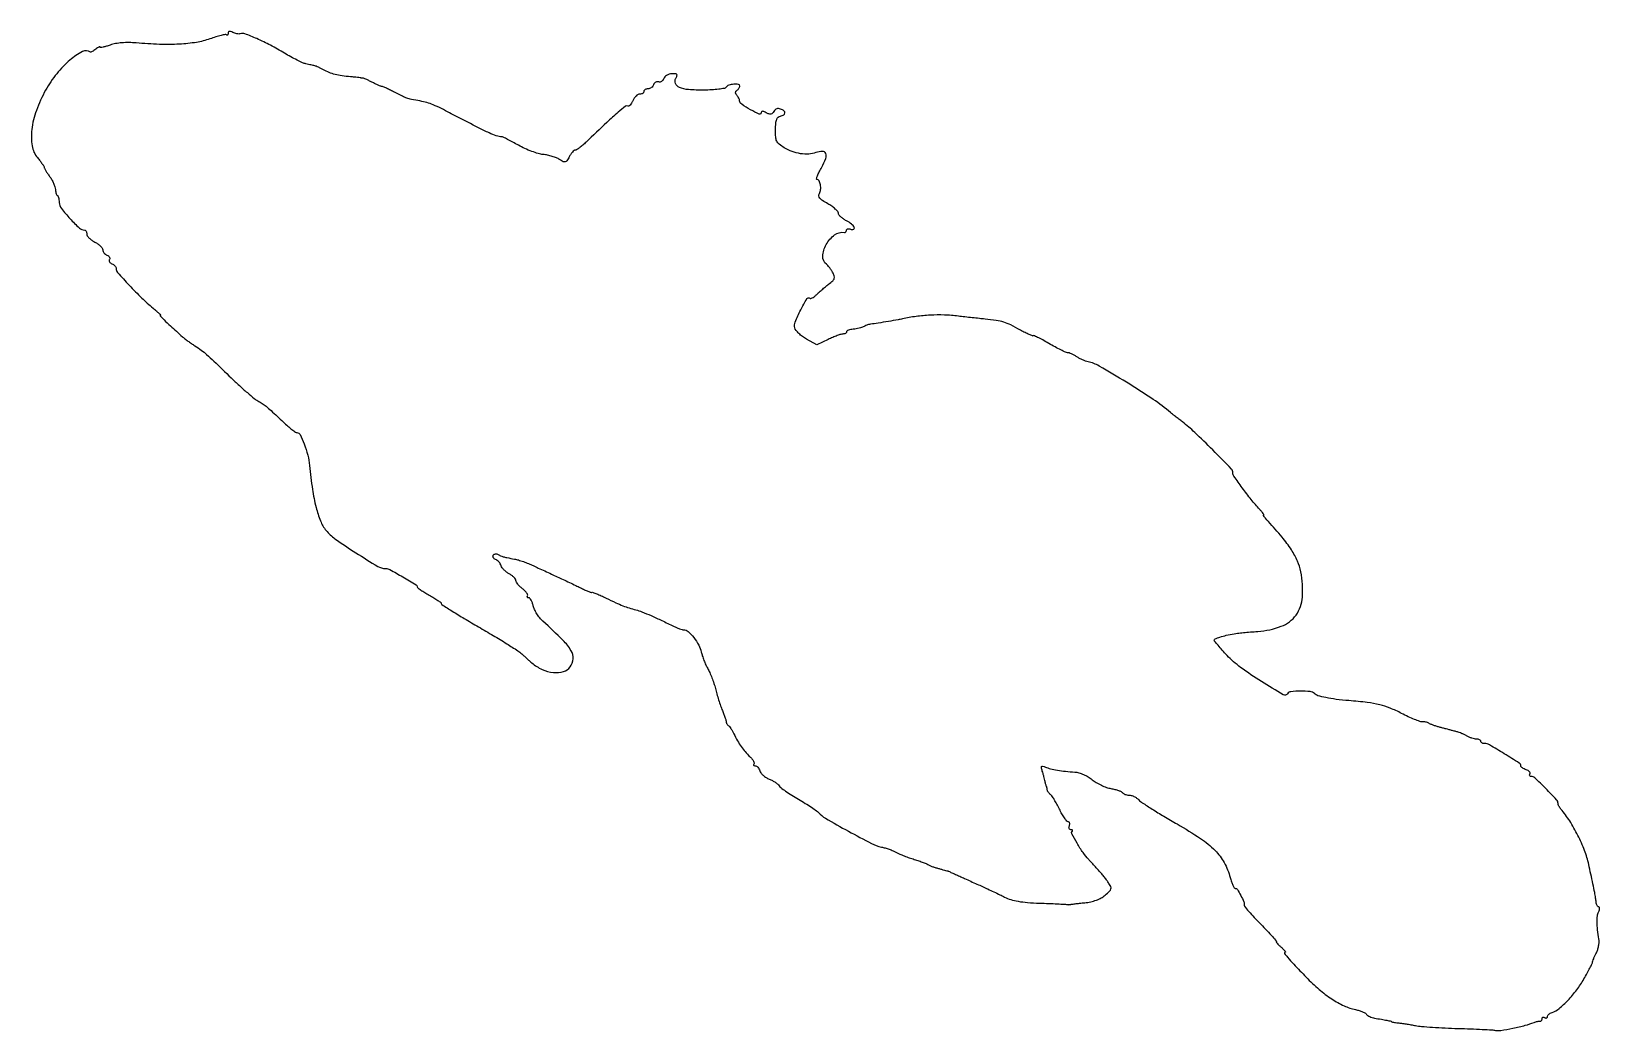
# Model space of a CAD drawing. Extents: x 0 to 589, y 1 to 376.
import ezdxf

# ---------------------------------------------------------------- set-up
doc = ezdxf.new("R2010")
doc.units = 0

msp = doc.modelspace()

# ---------------------------------------------------------------- linework, layer by layer
msp.add_lwpolyline([(74, 374.868517, -0.046217), (73.960815, 374.445497, -0.137048), (73.83335, 374.18636, -0.26008), (73.647132, 374.122081, -0.153409), (73.432681, 374.233986, 0.247777), (72.976407, 374.374942, 0.011851), (71.362724, 374.031261, 0.01709), (69.401484, 373.493278, 0.011239), (67.182681, 372.747196, -0.047365), (62.145532, 371.449209, -0.025659), (55.777494, 370.770169, -0.022033), (48.22817, 370.688141, -0.014479), (39.551865, 371.228063, 0.019987), (36.793175, 371.369257, 0.023212), (34.167185, 371.276664, 0.025168), (31.79375, 370.961573, 0.039239), (29.801865, 370.430094, -0.012725), (28.343583, 369.956952, -0.022542), (27.116798, 369.65256, -0.020258), (26.182934, 369.504131, -0.448946), (26, 369.666804, 0.455427), (25.870501, 369.779489, 0.077448), (25.514227, 369.671921, 0.041702), (24.981453, 369.358926, 0.019554), (24.346305, 368.872445, -0.018042), (23.687532, 368.3647, -0.027294), (23.076656, 367.976593, -0.025745), (22.570076, 367.725646, -0.264346), (22.346305, 367.75, 0.284546), (19.371588, 367.961079, 0.055216), (14.705562, 364.810358, 0.04785), (9.734753, 359.693599, 0.04185), (5.572943, 353.5, 0.039651), (2.093879, 345.888817, 0.057236), (0.371433, 338.698897, 0.069901), (0.486317, 332.585468, 0.136117), (2.5, 328.182369, -0.009945), (3.457634, 326.997221, -0.013744), (4.265625, 325.894241, -0.010289), (4.887551, 324.953572, -0.141839), (5, 324.565152, 0.124686), (5.097892, 324.1787, 0.010965), (5.60156, 323.295164, 0.013827), (6.263522, 322.257153, 0.010323), (7.047865, 321.149129, -0.029486), (7.843906, 319.927949, -0.02477), (8.542621, 318.549696, -0.025497), (9.054831, 317.223932, -0.060703), (9.260669, 316.189622, 0.022983), (9.36282, 315.350528, 0.035793), (9.534959, 314.642994, 0.03994), (9.744406, 314.133529, 0.282039), (9.962804, 313.999294, -0.305053), (10.180632, 313.852344, -0.031655), (10.386389, 313.235276, -0.030818), (10.553928, 312.39561, -0.019381), (10.650434, 311.399375, 0.150146), (11.501716, 309.109156, 0.022354), (14.704375, 305.29634, 0.020806), (18.221425, 301.77614, 0.188237), (20.209975, 301, -0.180336), (20.51151, 300.887589, -0.091555), (20.76793, 300.566919, -0.071531), (20.94161, 300.089788, -0.051616), (21, 299.52568, 0.149351), (21.205828, 298.851977, 0.047064), (21.88125, 298.02873, 0.042228), (22.851913, 297.202395, 0.035915), (24, 296.5, -0.033354), (25.148218, 295.805572, -0.040283), (26.11875, 295.002698, -0.044674), (26.797546, 294.212724, -0.156397), (27, 293.581309, 0.10152), (27.116433, 293.013771, 0.066801), (27.459243, 292.439403, 0.063322), (27.965693, 291.945536, 0.070099), (28.563382, 291.614052, -0.069916), (29.114122, 291.308867, -0.100178), (29.483409, 290.892454, -0.123689), (29.615276, 290.433307, -0.147843), (29.5, 290, 0.147843), (29.384724, 289.566693, 0.123689), (29.516591, 289.107546, 0.100178), (29.885878, 288.691133, 0.069916), (30.436618, 288.385948, -0.0624), (31.034393, 288.066298, -0.060787), (31.540757, 287.606619, -0.066), (31.884189, 287.082944, -0.112633), (32, 286.57536, 0.183887), (32.566295, 285.087636, 0.00602), (36.934477, 280.298486, 0.012411), (41.636135, 275.51068, 0.020682), (45.852828, 271.75, -0.007913), (47.099161, 270.694322, -0.01548), (48.051623, 269.807813, -0.015134), (48.69052, 269.135641, -0.648243), (48.629862, 269, 0.661198), (48.534452, 268.775822, 0.008489), (49.986041, 267.317285, 0.007939), (52.405603, 265.04084, 0.001528), (56.866775, 261, 0.01823), (57.712422, 260.292784, 0.007266), (58.919955, 259.383359, 0.007179), (60.252152, 258.439098, 0.008971), (61.516505, 257.602926, -0.015586), (63.958721, 255.940932, -0.023399), (65.970058, 254.329371, -0.010844), (68.68489, 251.830638, -0.001041), (75.146716, 245.59307, 0.006488), (78.246938, 242.665014, 0.007811), (81.238487, 239.99725, 0.006796), (83.817366, 237.829344, 0.051091), (85.146716, 236.952021, -0.021942), (86.840921, 235.970407, -0.030882), (88.250875, 234.940762, -0.013849), (90.163979, 233.262185, -0.001293), (94.751145, 228.984727, 0.008887), (96.438967, 227.458116, 0.012727), (97.992524, 226.170513, 0.008605), (99.320956, 225.161888, 0.159377), (99.815933, 225, -0.283931), (101.028239, 224.251213, -0.023987), (102.578904, 220.7434, -0.029939), (103.904764, 216.581505, -0.038001), (104.597222, 212.609062, 0.012047), (105.67633, 203.712783, 0.026027), (107.024406, 196.953029, 0.033991), (108.690605, 191.871452, 0.071902), (110.775706, 188.299317, 0.072248), (114.123806, 185.151122, 0.010285), (121.983842, 179.890419, 0.007435), (130.187211, 174.811279, 0.135702), (133.121349, 174, -0.125799), (134.707549, 173.594496, -0.005887), (139.568624, 170.860444, -0.003682), (144.545846, 167.934304, -0.263869), (145, 167.133656, 0.233648), (145.181206, 166.767049, 0.011099), (146.321875, 165.934531, 0.016278), (147.775585, 164.99095, 0.010801), (149.5, 164, -0.010674), (151.224428, 163.009623, -0.016107), (152.678125, 162.0678, -0.010889), (153.820237, 161.237039, -0.234182), (154, 160.874277, 0.25689), (154.218783, 160.476548, 0.00135), (158.111207, 158.02378, 0.005403), (162.630074, 155.260816, 0.003344), (167.995598, 152.107793, -0.00368), (173.520179, 148.856312, -0.00475), (178.54222, 145.785453, -0.003643), (182.70207, 143.144871, -0.041339), (184.245598, 141.957984, 0.001017), (185.21855, 141.076503, 0.000795), (186.278395, 140.123269, 0.000803), (187.267937, 139.238971, 0.001964), (188, 138.592021, 0.074457), (191.801895, 136.148753, 0.07995), (196.06142, 135.001995, 0.094655), (199.855939, 135.326534, 0.173128), (202.358643, 137.101647, 0.13518), (203.443143, 140.145384, 0.154095), (202.733553, 143.145734, 0.063627), (199.656017, 147.069593, 0.008799), (192.137296, 154.230277, -0.037526), (190.951665, 155.496944, -0.028473), (189.845103, 157.045578, -0.029124), (188.970244, 158.627178, -0.057769), (188.504332, 159.980277, 0.02911), (188.178777, 161.136743, 0.041432), (187.748171, 162.112956, 0.047972), (187.283184, 162.801284, 0.223832), (186.861528, 163, -0.090852), (186.525662, 163.061536, -0.169534), (186.316334, 163.237238, -0.175933), (186.266318, 163.499656, -0.098721), (186.381102, 163.80762, 0.248634), (186.409877, 164.241726, 0.053241), (186.016832, 164.916284, 0.043941), (185.338475, 165.686938, 0.029274), (184.440119, 166.447692, -0.028682), (183.506158, 167.236705, -0.033247), (182.716785, 168.091703, -0.035325), (182.159755, 168.891376, -0.135266), (182, 169.471093, 0.150381), (181.831086, 170.020013, 0.045289), (181.270493, 170.70262, 0.040849), (180.467013, 171.394719, 0.034517), (179.51657, 171.991132, -0.040078), (178.525288, 172.628626, -0.035034), (177.599723, 173.443133, -0.036652), (176.866968, 174.302876, -0.081485), (176.478503, 175.06773, 0.060368), (176.153793, 175.779648, 0.044942), (175.638729, 176.473845, 0.045759), (175.023211, 177.048625, 0.073463), (174.398551, 177.400556, -0.07256), (173.86303, 177.701, -0.10235), (173.507088, 178.114553, -0.124029), (173.385031, 178.573596, -0.14262), (173.505716, 179.009249, -0.11519), (173.83771, 179.342877, -0.100965), (174.299295, 179.515164, -0.093989), (174.820224, 179.498781, -0.085158), (175.319098, 179.294432, 0.031241), (176.272825, 178.778085, 0.039969), (177.209452, 178.432087, 0.020596), (178.580683, 178.107001, 0.002755), (181.5, 177.557409, -0.027494), (182.931023, 177.213959, -0.011915), (184.79375, 176.608327, -0.011748), (186.748949, 175.868643, -0.015291), (188.5, 175.09558, 0.001985), (190.388429, 174.201098, 0.000981), (192.79375, 173.079204, 0.000973), (195.293921, 171.924948, 0.001423), (197.5, 170.919266, -0.002657), (199.686261, 169.916094, -0.001894), (202.124785, 168.770188, -0.001911), (204.442298, 167.659537, -0.00408), (206.222671, 166.779922, 0.009002), (207.691361, 166.0722, 0.012779), (209.02361, 165.500308, 0.008837), (210.144024, 165.0757, 0.152911), (210.5302, 165.059818, -0.156395), (210.93108, 165.040597, -0.00614), (212.321669, 164.500495, -0.010373), (213.967116, 163.798034, -0.007088), (215.807529, 162.935176, 0.005127), (219.486993, 161.192463, 0.013446), (222.17235, 160.040657, 0.017086), (224.507305, 159.203833, 0.014945), (227, 158.486846, -0.031548), (229.232513, 157.763672, -0.008374), (232.69293, 156.328755, -0.008022), (236.77325, 154.477754, -0.006229), (241.154292, 152.33775, 0.015589), (242.254365, 151.825674, 0.016454), (243.364776, 151.392964, 0.016292), (244.343037, 151.083808, 0.068485), (244.952041, 151, -0.187293), (246.592296, 150.363245, -0.040164), (248.7113, 148.088277, -0.041741), (250.578341, 145.276748, -0.07377), (251.545773, 142.670985, 0.026599), (251.928625, 141.239907, 0.015056), (252.535278, 139.550227, 0.015), (253.251352, 137.878997, 0.023803), (253.973485, 136.5, -0.028623), (254.725394, 135.029852, -0.013394), (255.536024, 133.050745, -0.013222), (256.277554, 130.924228, -0.018063), (256.824456, 128.970622, 0.011124), (257.355807, 126.965824, 0.007295), (258.052623, 124.680219, 0.00734), (258.796779, 122.473082, 0.013978), (259.47027, 120.725396, -0.007761), (260.057917, 119.255217, -0.010602), (260.538335, 117.912206, -0.007659), (260.896361, 116.782914, -0.110744), (260.926015, 116.366577, 0.117884), (260.950843, 116.075883, 0.056079), (261.109006, 115.732762, 0.051097), (261.364795, 115.393529, 0.050531), (261.684944, 115.111803, -0.073333), (262.092688, 114.718735, -0.01713), (262.648404, 113.945342, -0.017302), (263.232285, 113.001938, -0.01621), (263.763096, 112, 0.015429), (265.143699, 109.384165, 0.023486), (266.515555, 107.212702, 0.025237), (268.004038, 105.298284, 0.02248), (269.733736, 103.464849, -0.028), (270.542446, 102.588464, -0.044236), (271.120256, 101.745437, -0.055391), (271.417088, 101.046826, -0.275818), (271.317069, 100.650402, 0.104329), (271.1557, 100.402749, 0.248343), (271.180636, 100.191056, 0.18265), (271.390087, 100.046098, 0.061094), (271.765946, 100, -0.145357), (272.230797, 99.861945, -0.065483), (272.71875, 99.444092, -0.056813), (273.154593, 98.831455, -0.049419), (273.465866, 98.107546, 0.095361), (273.907971, 97.293408, 0.041546), (274.768512, 96.407138, 0.039127), (275.868339, 95.590202, 0.042013), (277.056951, 94.97641, -0.024737), (278.254981, 94.409231, -0.025273), (279.382303, 93.730161, -0.026055), (280.296253, 93.042845, -0.088357), (280.773697, 92.473286, 0.100898), (281.372683, 91.793783, 0.009324), (283.196024, 90.468452, 0.011717), (285.457585, 88.965804, 0.00893), (288, 87.423917, -0.00612), (290.562282, 85.889612, -0.007804), (292.884375, 84.40977, -0.006256), (294.789042, 83.119243, -0.063019), (295.5, 82.477995, 0.084056), (298.13573, 80.293561, 0.005565), (306.747751, 75.440136, 0.0063), (315.394229, 70.834113, 0.067832), (319.122991, 69.50919, -0.018976), (320.562446, 69.150973, -0.014837), (322.095504, 68.65732, -0.015082), (323.496683, 68.111669, -0.035085), (324.5, 67.599925, 0.0312), (325.568061, 67.044671, 0.009731), (327.234375, 66.344924, 0.009685), (329.130471, 65.633948, 0.010544), (331, 65.017959, -0.006975), (332.796237, 64.4403, -0.008327), (334.471875, 63.844263, -0.007333), (335.865183, 63.298924, -0.052748), (336.5, 62.957761, 0.048939), (337.074614, 62.6433, 0.011681), (338.0875, 62.239242, 0.011897), (339.278132, 61.828198, 0.011513), (340.5, 61.46942, -0.000376), (341.685489, 61.149822, -0.000497), (342.765625, 60.856601, -0.000357), (343.670805, 60.609215, -0.004847), (344, 60.515554, -0.030815), (344.341038, 60.391647, -0.001283), (345.528125, 59.871927, -0.002218), (346.931231, 59.24589, -0.001573), (348.5, 58.531629, 0.000743), (350.355025, 57.683316, 0.000399), (352.646875, 56.641563, 0.000397), (354.986256, 55.582693, 0.000622), (357, 54.676155, -0.00332), (359.003293, 53.761292, -0.002148), (361.309987, 52.677233, -0.002159), (363.554796, 51.598552, -0.004085), (365.353148, 50.70659, 0.044218), (367.665342, 49.782464, 0.030119), (370.423292, 49.131969, 0.023534), (373.879978, 48.699905, 0.011005), (378.385499, 48.450592, -0.001606), (381.972618, 48.319674, -0.002299), (385.152559, 48.17874, -0.001242), (387.841523, 48.040481, -0.035264), (388.532352, 47.954128, 0.024328), (388.939511, 47.894172, 0.022297), (389.362628, 47.871739, 0.022915), (389.741918, 47.885945, 0.065075), (390, 47.941825, -0.053543), (390.362937, 48.029185, -0.001891), (391.794336, 48.209695, -0.003486), (393.49019, 48.40505, -0.002431), (395.406251, 48.602829, 0.029051), (397.674541, 48.959772, 0.034346), (399.759318, 49.565662, 0.037102), (401.587463, 50.394526, 0.049958), (403.086645, 51.419453, 0.016477), (404.739311, 52.90578, 0.140265), (405.23561, 53.759315, 0.179919), (405.139665, 54.64373, 0.031006), (404.278457, 56.12687, 0.013374), (403.521639, 57.19867, 0.007418), (402.544629, 58.466926, 0.007393), (401.516468, 59.722811, 0.011832), (400.598063, 60.760539, 0.000017), (399.676837, 61.753036, 0.000012), (398.641807, 62.868011, 0.000012), (397.65234, 63.933799, 0.000026), (396.884685, 64.760539, -0.036643), (394.782097, 67.386539, -0.019152), (392.542498, 70.930311, -0.010156), (390.58443, 74.472365, -0.32864), (390.723474, 75.39014, 0.122778), (390.862578, 75.621642, 0.257445), (390.820698, 75.820854, 0.162407), (390.591687, 75.957394, 0.05396), (390.198051, 76, -0.153432), (389.813169, 76.120954, -0.152337), (389.565342, 76.440625, -0.114556), (389.502351, 76.926204, -0.066923), (389.638374, 77.5, 0.059121), (389.783955, 78.074207, 0.104595), (389.74592, 78.559375, 0.149482), (389.535675, 78.877886, 0.174385), (389.196195, 79, -0.224149), (388.681242, 79.243064, -0.020827), (387.810501, 80.395313, -0.023623), (386.851915, 81.930254, -0.016291), (385.908164, 83.75, 0.011463), (384.960619, 85.621044, 0.014226), (383.990795, 87.314286, 0.012552), (383.10878, 88.679198, 0.096148), (382.568958, 89.213525, -0.053783), (382.150665, 89.563025, -0.042169), (381.777288, 90.021917, -0.043441), (381.500472, 90.514605, -0.076409), (381.375, 90.963525, 0.01487), (381.312359, 91.378671, 0.017266), (381.227525, 91.768973, 0.016464), (381.134175, 92.091805, 0.091254), (381.048489, 92.25, -0.093833), (380.954038, 92.426526, -0.00866), (380.813094, 92.904304, -0.010925), (380.666185, 93.485239, -0.008357), (380.53012, 94.126355, 0.011836), (380.358237, 94.909368, 0.005124), (380.094243, 95.943225, 0.005067), (379.790892, 97.037654, 0.006702), (379.491232, 98.027627, -0.016796), (379.134935, 99.296526, -0.228197), (379.231758, 99.754025, -0.311117), (379.617386, 99.877672, -0.027296), (380.634601, 99.509184, 0.04125), (382.516665, 98.88617, 0.017391), (385.128053, 98.350177, 0.015493), (388.245731, 97.921386, 0.011315), (391.729836, 97.631309, -0.058829), (393.204252, 97.366118, -0.029979), (394.971494, 96.710146, -0.029264), (396.738943, 95.803715, -0.038153), (398.229836, 94.764688, 0.036708), (399.75495, 93.695262, 0.024472), (401.639413, 92.691998, 0.024669), (403.573874, 91.89466, 0.043522), (405.24476, 91.459741, -0.019596), (406.719908, 91.150197, -0.024657), (408.055247, 90.743954, -0.024034), (409.1147, 90.305124, -0.145124), (409.553777, 89.912988, 0.117262), (409.905336, 89.562575, 0.04898), (410.511004, 89.26819, 0.044867), (411.250622, 89.067574, 0.043827), (412.020062, 89, -0.076079), (412.877851, 88.868721, -0.039121), (413.888875, 88.462638, -0.037739), (414.886224, 87.870777, -0.046416), (415.711045, 87.170684, 0.054631), (416.986918, 86.123229, 0.00436), (420.667202, 83.766748, 0.00586), (425.125769, 81.038781, 0.00446), (430.070921, 78.151643, -0.017001), (438.84651, 72.728623, -0.050714), (444.291453, 68.245089, -0.069491), (447.732336, 63.641237, -0.060081), (449.988912, 58.041177, 0.017321), (450.463971, 56.492679, 0.02625), (450.992713, 55.187096, 0.024155), (451.507675, 54.211291, 0.265194), (451.878029, 54, -0.258018), (452.662592, 53.566261, -0.018252), (453.960688, 51.321282, -0.021405), (455.074615, 48.985223, -0.158264), (455.181909, 47.77219, 0.233985), (455.295106, 47.297301, 0.004627), (456.95169, 45.342281, 0.010021), (458.990232, 43.074649, 0.006432), (461.441369, 40.52219, -0.004287), (463.864844, 38.02011, -0.007658), (465.807713, 35.915893, -0.003302), (467.355551, 34.163981, -0.643731), (467.280963, 34, 0.590566), (467.207732, 33.867182, 0.03676), (467.5438, 33.4125, 0.024748), (468.155583, 32.768153, 0.011846), (469, 32, -0.013974), (469.837504, 31.231597, -0.030406), (470.425223, 30.5875, -0.054446), (470.706122, 30.149339, -0.556767), (470.613583, 30, 0.597025), (470.403006, 29.6093, 0.02979), (471.503971, 28.135777, 0.014443), (473.815214, 25.553825, 0.00231), (478.5, 20.660566, 0.023231), (483.342325, 16.094108, 0.032), (488.116979, 12.497028, 0.0363), (492.709479, 9.933551, 0.056637), (497, 8.49558, -0.022732), (498.388857, 8.13252, -0.026499), (499.66803, 7.65959, -0.026936), (500.690401, 7.151816, -0.123029), (501.167762, 6.698415, 0.103415), (501.585703, 6.269469, 0.03808), (502.324464, 5.850229, 0.03575), (503.226017, 5.502022, 0.035775), (504.167762, 5.285894, -0.004345), (506.683809, 4.872728, -0.008167), (508.707327, 4.488214, -0.002901), (510.372643, 4.133403, -0.352352), (510.5, 3.975117, 0.359117), (510.563087, 3.898608, 0.004435), (511.234375, 3.774489, 0.010575), (512.041481, 3.650184, 0.006431), (513, 3.535772, -0.009362), (514.235131, 3.380995, -0.003624), (515.940625, 3.122129, -0.003586), (517.785391, 2.814851, -0.004427), (519.5, 2.500935, 0.025596), (521.769737, 2.183972, 0.005109), (525.85, 1.867735, 0.005392), (530.612478, 1.599096, 0.005003), (535.5, 1.425227, -0.002705), (540.240972, 1.27838, -0.003574), (544.558506, 1.090351, -0.002583), (548.172461, 0.888352, -0.034755), (549.486405, 0.715924, 0.090662), (551.521064, 0.676984, 0.010328), (556.05935, 1.513828, 0.013393), (560.690654, 2.597185, 0.033019), (564, 3.703382, -0.02377), (564.62932, 3.926756, -0.023467), (565.279688, 4.09048, -0.024111), (565.861238, 4.179252, -0.078124), (566.25, 4.158759, 0.14594), (566.535425, 4.181996, 0.126958), (566.779688, 4.357722, 0.103054), (566.943862, 4.6661, 0.071077), (567, 5.059017, -0.108972), (567.078288, 5.413961, -0.182303), (567.29375, 5.6254, -0.161196), (567.6179, 5.656512, -0.082592), (568, 5.5, 0.075954), (568.382422, 5.337431, 0.153151), (568.70625, 5.354805, 0.186776), (568.92062, 5.545429, 0.119226), (569, 5.873595, -0.147752), (569.127175, 6.294569, -0.064352), (569.514063, 6.739898, -0.055726), (570.080545, 7.1406, -0.048042), (570.75, 7.430209, 0.095697), (573.363615, 8.868565, 0.029059), (576.681241, 11.971746, 0.028556), (579.993232, 15.875375, 0.031712), (582.714824, 20.001565, 0.004912), (583.923656, 22.163384, 0.007003), (584.951113, 24.108225, 0.004155), (585.776604, 25.758932, 0.097951), (585.910093, 26.260478, -0.071956), (586.004115, 26.704846, -0.009547), (586.353516, 27.6023, -0.010899), (586.814125, 28.655835, -0.008953), (587.350272, 29.760478, 0.041904), (587.850954, 30.992471, 0.030475), (588.204668, 32.42964, 0.031027), (588.372935, 33.844688, 0.057235), (588.305824, 35, -0.015228), (587.81379, 38.443792, -0.026232), (587.643019, 41.334418, -0.031631), (587.774178, 43.6458, -0.081117), (588.23861, 45.25, 0.036979), (588.498773, 45.921234, 0.072748), (588.584465, 46.485937, 0.126909), (588.491197, 46.855661, 0.274396), (588.247988, 47, -0.19194), (587.923018, 47.129521, -0.077549), (587.626128, 47.514063, -0.061342), (587.399896, 48.080219, -0.044512), (587.285848, 48.75, 0.018976), (587.094347, 50.370323, 0.009533), (586.736262, 52.399693, 0.004273), (586.060251, 55.696212, 0.000513), (584.498941, 62.955984, 0.037957), (582.948005, 68.177268, 0.025443), (580.432839, 73.878307, 0.025408), (577.344297, 79.308095, 0.037207), (574.052369, 83.707794, -0.034935), (573.649618, 84.241013, -0.031435), (573.309133, 84.843755, -0.032837), (573.07334, 85.424468, -0.080184), (573, 85.878846, 0.191894), (572.447733, 87.26485, 0.006968), (568.406158, 91.413775, 0.006977), (564.250885, 95.447964, 0.191454), (562.862036, 96, -0.109381), (562.533719, 96.072693, -0.182515), (562.338338, 96.272601, -0.160868), (562.310014, 96.5734, -0.0823), (562.455504, 96.928004, 0.209118), (562.512946, 97.331877, 0.11865), (562.268799, 97.771225, 0.081387), (561.744038, 98.182695, 0.048846), (561.014521, 98.495391, -0.033416), (560.243314, 98.798191, -0.044107), (559.591765, 99.179159, -0.050985), (559.136858, 99.577452, -0.18967), (559, 99.925251, 0.255422), (558.41436, 100.996875, 0.004773), (552.803351, 104.522135, 0.007132), (547.280602, 107.811223, 0.13147), (545.329251, 108.333333, -0.060809), (544.820946, 108.395382, -0.079427), (544.390468, 108.578125, -0.097368), (544.102261, 108.848833, -0.156912), (544, 109.166667, 0.181382), (543.880687, 109.484746, 0.091246), (543.540063, 109.755208, 0.071187), (543.03336, 109.938428, 0.051252), (542.434259, 110, -0.055048), (541.681031, 110.083179, -0.022552), (540.686828, 110.35306, -0.021986), (539.63539, 110.741792, -0.026243), (538.684259, 111.201907, 0.011988), (537.75631, 111.683909, 0.010823), (536.774438, 112.138319, 0.010914), (535.877081, 112.507156, 0.033524), (535.25, 112.701907, -0.00271), (534.680993, 112.840864, -0.00158), (534, 113.013373, -0.001579), (533.31907, 113.190452, -0.002673), (532.75, 113.343619, 0.001327), (532.07685, 113.526744, 0.000339), (530.985937, 113.819617, 0.000346), (529.740234, 114.152216, 0.000351), (528.5, 114.481507, -0.011412), (527.278132, 114.835032, -0.011805), (526.0875, 115.240289, -0.011583), (525.074473, 115.638862, -0.04871), (524.5, 115.94924, 0.060596), (524.008968, 116.199687, 0.03219), (523.353125, 116.392721, 0.031506), (522.647608, 116.505778, 0.042212), (522, 116.513246, -0.103568), (521.096493, 116.634638, -0.011218), (519.117974, 117.384768, -0.013378), (516.780995, 118.404888, -0.01041), (514.29523, 119.633838, 0.023855), (509.979782, 121.624864, 0.036815), (506.069987, 122.881471, 0.029293), (501.419987, 123.721902, 0.009631), (494.5, 124.423046, -0.010784), (489.729097, 124.917551, -0.019431), (485.850212, 125.558276, -0.020725), (482.914899, 126.289067, -0.121199), (481.55, 127.082692, 0.170006), (479.960699, 127.813695, 0.024676), (476.348577, 127.976225, 0.022537), (472.746038, 127.797957, 0.234858), (471.523987, 127.038812, -0.407524), (469.854531, 126.624475, -0.008264), (461.735838, 131.570932, -0.017089), (453.884471, 136.918252, -0.045582), (448.809351, 141.398137, -0.005894), (446.966313, 143.39755, -0.008889), (445.412747, 145.186262, -0.004423), (444.145887, 146.725812, -0.171577), (444, 147.138434, -0.305516), (444.333518, 147.633313, -0.01819), (446.116007, 148.280704, -0.021381), (448.511659, 148.941784, -0.011653), (451.5, 149.557477, -0.017929), (452.667896, 149.72686, -0.003018), (454.914852, 149.957162, -0.003299), (457.560129, 150.194561, -0.002925), (460.316517, 150.407383, 0.07113), (469.141994, 152.318267, 0.148638), (474.682898, 156.533667, 0.141836), (477.094515, 163.275542, 0.062548), (476.49107, 172.810863, 0.058304), (475.242168, 176.783259, 0.03853), (472.953721, 180.991126, 0.02965), (469.42346, 185.78835, 0.013601), (464.295455, 191.624539, -0.010421), (463.483928, 192.536378, -0.020297), (462.882379, 193.302208, -0.022031), (462.508037, 193.872101, -0.58187), (462.58073, 194, 0.573092), (462.655056, 194.126854, 0.025183), (462.319353, 194.660937, 0.021806), (461.762073, 195.386272, 0.011106), (461.0031, 196.25, -0.016844), (457.89451, 199.870594, -0.010715), (454.513259, 204.278527, -0.005192), (451.40219, 208.613062, -0.154243), (451, 209.885797, 0.194951), (450.408815, 211.344412, 0.002563), (443.413505, 218.482904, 0.00763), (436.667853, 225.091607, 0.027356), (432.076178, 229, -0.00189), (430.732601, 230.030469, -0.001957), (429.412225, 231.059375, -0.001886), (428.275793, 231.959062, -0.008435), (427.620761, 232.5, 0.029036), (421.085582, 237.458802, 0.00981), (411.03086, 243.923817, 0.006818), (400.863936, 249.99295, 0.083766), (396.645392, 251.568291, -0.040137), (395.754203, 251.815399, -0.017676), (394.620026, 252.276395, -0.017361), (393.44547, 252.852675, -0.022302), (392.410698, 253.466556, 0.019742), (391.432749, 254.053515, 0.020906), (390.429744, 254.549551, 0.021068), (389.534543, 254.90228, 0.083496), (388.953448, 255, -0.107396), (388.252746, 255.152261, -0.00753), (386.426134, 256.018901, -0.010388), (384.266584, 257.139995, -0.007628), (381.918264, 258.4686, 0.006544), (379.648041, 259.759524, 0.011588), (377.73849, 260.755533, 0.006182), (376.180906, 261.498796, 0.547493), (376, 261.383105, -0.530372), (375.822527, 261.262858, -0.01004), (374.604687, 261.777576, -0.014915), (373.07221, 262.517439, -0.008322), (371.25, 263.504075, 0.013852), (367.648122, 265.40311, 0.03936), (365.01325, 266.451895, 0.038315), (362.207542, 267.089757, 0.012578), (358, 267.604774, -0.002231), (355.884076, 267.819434, -0.001111), (353.20625, 268.109193, -0.001103), (350.433873, 268.421612, -0.001624), (348, 268.709336, 0.021746), (342.752426, 269.116491, 0.020896), (337.418747, 269.074693, 0.020967), (332.125752, 268.588764, 0.022285), (327, 267.66641, -0.012783), (325.406215, 267.348245, -0.00141), (321.736845, 266.723459, -0.001884), (317.926393, 266.100453, -0.004113), (315, 265.657963, 0.02991), (314.341055, 265.523259, 0.019533), (313.599678, 265.293511, 0.019658), (312.891938, 265.011748, 0.035158), (312.339329, 264.718071, -0.058438), (311.718033, 264.42404, -0.019922), (310.75899, 264.142604, -0.019495), (309.665802, 263.913461, -0.021268), (308.589329, 263.778084, 0.028328), (307.5974, 263.639093, 0.042881), (306.760616, 263.397054, 0.051646), (306.171918, 263.097665, 0.254576), (306, 262.781892, -0.164322), (305.899257, 262.483629, -0.095778), (305.61455, 262.229681, -0.076897), (305.189702, 262.058072, -0.057663), (304.687829, 262, 0.076443), (303.937783, 261.884655, 0.012013), (302.51951, 261.400125, 0.013107), (300.863393, 260.739727, 0.011106), (299.148941, 259.957872), (294.922222, 257.915744), (291.041387, 260.096895, -0.030229), (289.517672, 261.078875, -0.031597), (288.147088, 262.224161, -0.033319), (287.100211, 263.359406, -0.106028), (286.638139, 264.275756, -0.162385), (286.78547, 266.498641, -0.019656), (288.845096, 271.019942, -0.016998), (291.176496, 275.279944, -0.489687), (292.251309, 275.415358, 0.262217), (292.601902, 275.31738, 0.059026), (293.204017, 275.542845, 0.046622), (293.928516, 276.006598, 0.029998), (294.677259, 276.666667, -0.011732), (295.580557, 277.523583, -0.005344), (296.798951, 278.602813, -0.005288), (298.107847, 279.713453, -0.007242), (299.310699, 280.683334, 0.020093), (300.879042, 282.015847, 0.127358), (301.441829, 282.888134, 0.167651), (301.430327, 283.802242, 0.041675), (300.800107, 285.183334, 0.016161), (300.234379, 286.119201, 0.016209), (299.609908, 287.015635, 0.016252), (299.015537, 287.760693, 0.060107), (298.574047, 288.167762, -0.255994), (297.134838, 291.187256, -0.113738), (298.405988, 295.559369, -0.104122), (301.58069, 299.201479, -0.203481), (305.25, 300.118421, 0.132511), (305.535663, 300.149071, 0.11996), (305.779688, 300.319317, 0.103422), (305.943457, 300.60751, 0.077818), (306, 300.968615, -0.184534), (306.122486, 301.289193, -0.147206), (306.440625, 301.483616, -0.100118), (306.925634, 301.511135, -0.055937), (307.5, 301.361626, 0.162536), (308.644448, 301.311061, 0.464247), (308.929368, 301.943261, 0.111946), (307.876262, 303.275739, 0.050483), (306, 304.5, -0.0315), (304.851682, 305.188693, -0.038787), (303.88125, 305.974638, -0.04275), (303.199613, 306.74082, -0.161796), (303, 307.341539, 0.182977), (302.759089, 307.977808, 0.030796), (301.821898, 308.914858, 0.0302), (300.525193, 309.928257, 0.022742), (298.989439, 310.885779, -0.0173), (297.015256, 312.087025, -0.076097), (296.005097, 312.996737, -0.151595), (295.667731, 313.829592, -0.149647), (295.858677, 314.711953, 0.10472), (296.318804, 316.191419, 0.065676), (296.249116, 318.009191, 0.074501), (295.756073, 319.505968, 0.283191), (294.953765, 320, -0.495575), (294.770324, 320.241007, -0.023887), (295.135271, 321.352036, -0.023462), (295.784165, 322.836661, -0.012673), (296.713278, 324.602677, 0.034536), (298.24851, 327.858526, 0.188064), (298.248093, 329.771846, 0.32086), (297.04938, 330.553488, 0.07708), (294.583474, 330.061335, -0.074902), (291.898472, 329.513351, -0.050999), (288.780043, 329.669746, -0.04866), (285.590114, 330.481768, -0.051813), (282.68812, 331.883735, -0.030055), (280.764879, 333.238448, -0.112839), (279.851331, 334.386089, -0.097709), (279.45879, 335.90574, -0.019485), (279.405222, 338.721989, -0.016367), (279.5316, 341.118783, -0.065705), (279.846384, 342.549067, -0.120445), (280.401042, 343.381806, -0.139202), (281.25, 343.809687, 0.07712), (282.50492, 344.259475, 0.268407), (282.936791, 344.966643, 0.243893), (282.552502, 345.752839, 0.067929), (281.312462, 346.433591, 0.080738), (280.562571, 346.58973, 0.096018), (279.848569, 346.483794, 0.096963), (279.231076, 346.12028, 0.083998), (278.759072, 345.53397, -0.066942), (278.236099, 344.837237, -0.15508), (277.664173, 344.535469, -0.128362), (276.947174, 344.591167, -0.039657), (275.94661, 345.028573, 0.023851), (275.024278, 345.466971, 0.111646), (274.448996, 345.56788, 0.246136), (274.127193, 345.378721, 0.140084), (274, 344.933642, -0.54655), (273.300944, 344.485159, -0.021284), (270.022655, 346.160856, -0.019489), (266.70458, 348.213785, -0.222296), (265.933093, 349.5, 0.061778), (265.82596, 349.965511, 0.027238), (265.577197, 350.547286, 0.02645), (265.242823, 351.143088, 0.032117), (264.866405, 351.660972, -0.060999), (264.51997, 352.200418, -0.12464), (264.420188, 352.690071, -0.146408), (264.569702, 353.115821, -0.097494), (264.951442, 353.469989, 0.057548), (265.352528, 353.786802, 0.050185), (265.691986, 354.200621, 0.052883), (265.923425, 354.644041, 0.094121), (266, 355.047227, 0.371048), (265.464156, 355.669883, 0.061395), (263.750055, 355.716095, 0.055196), (261.875174, 355.324383, 0.159199), (260.817257, 354.549807, -0.196454), (260.213022, 354.171172, -0.012257), (258.085054, 353.855451, -0.016634), (255.459107, 353.619761, -0.011476), (252.474887, 353.520355, -0.02181), (246.80648, 353.708991, -0.080795), (243.341135, 354.550116, -0.195564), (241.884348, 356.007527, -0.226332), (241.974312, 357.952001, 0.03542), (242.420206, 358.948912, 0.276207), (242.328387, 359.428406, 0.206838), (241.821982, 359.663538, 0.021027), (240.466698, 359.642833, 0.061618), (239.473466, 359.46168, 0.060783), (238.549378, 359.043562, 0.066221), (237.828674, 358.462461, 0.113536), (237.437677, 357.801029, -0.078415), (237.131795, 357.190238, -0.095245), (236.668578, 356.749898, -0.107545), (236.12276, 356.547, -0.127698), (235.577851, 356.6085, 0.117263), (235.028518, 356.681965, 0.100563), (234.470204, 356.508667, 0.092821), (233.988558, 356.113948, 0.083379), (233.660427, 355.557471, -0.078257), (233.31747, 354.962084, -0.065197), (232.788487, 354.457507, -0.066717), (232.161482, 354.116321, -0.091531), (231.531385, 354, 0.063461), (230.94588, 353.925386, 0.081424), (230.449844, 353.70625, 0.09843), (230.117941, 353.381366, 0.151099), (230, 353, -0.150182), (229.88281, 352.618638, -0.098581), (229.553077, 352.29375, -0.08174), (229.060248, 352.074639, -0.063895), (228.478561, 352, 0.131379), (227.814294, 351.822393, 0.057104), (227.073638, 351.274836, 0.051023), (226.375367, 350.475711, 0.047201), (225.832333, 349.531357, -0.031781), (225.345052, 348.620142, -0.0521), (224.809924, 347.928806, -0.071492), (224.309975, 347.536583, -0.275699), (223.931283, 347.542469, 0.31709), (223.100605, 347.492111, 0.009959), (220.346055, 345.197353, 0.00996), (216.124486, 341.385619, 0.001739), (208.335909, 334.015158, -0.013404), (207.057164, 332.860397, -0.017846), (205.831922, 331.885703, -0.015233), (204.775971, 331.154188, -0.144846), (204.254889, 331, 0.174696), (203.815334, 330.841589, 0.036355), (203.213782, 330.264692, 0.034108), (202.57843, 329.455194, 0.026472), (201.9983, 328.496824, -0.022474), (201.133023, 327.041257, -0.182091), (200.516292, 326.592264, -0.18977), (199.770831, 326.671603, -0.024738), (198.366614, 327.495441, 0.048408), (197.217661, 328.098425, 0.022308), (195.62474, 328.665396, 0.02185), (193.882979, 329.116914, 0.02824), (192.251167, 329.369365, -0.046496), (190.404869, 329.724345, -0.018339), (187.945864, 330.537995, -0.017964), (185.336171, 331.617271, -0.021437), (182.963874, 332.825115, 0.004443), (180.816819, 334.011809, 0.006332), (178.887784, 335.024362, 0.003707), (177.250188, 335.842432, 0.089613), (176.760498, 335.981724, -0.055697), (174.644095, 336.43207, -0.025254), (172.000747, 337.461704, -0.012617), (167.931761, 339.413053, -0.001962), (160, 343.505432, 0.002709), (154.03978, 346.569338, 0.017076), (150.942092, 348.00979, 0.030719), (148.600732, 348.837213, 0.024728), (146, 349.442949, -0.006074), (142.805797, 350.062339, -0.031677), (141.076891, 350.535276, -0.031551), (139.418652, 351.223559, -0.005996), (136.5, 352.700629, 0.005623), (134.912483, 353.505525, 0.007493), (133.45161, 354.198659, 0.005484), (132.217755, 354.745317, 0.073191), (131.739522, 354.872522, -0.066448), (131.287662, 354.986241, -0.007809), (130.32734, 355.386462, -0.009244), (129.19638, 355.903741, -0.007447), (128, 356.5, 0.006981), (126.821678, 357.088632, 0.009615), (125.746097, 357.582043, 0.00669), (124.83801, 357.96329, 0.106343), (124.510478, 358.020262, -0.020115), (124.296699, 358.02038, -0.018249), (124.076515, 358.037429, -0.018614), (123.880655, 358.067229, -0.054233), (123.75, 358.107155, 0.072798), (123.558213, 358.158091, 0.001428), (122.545312, 358.271395, 0.00339), (121.359352, 358.392501, 0.002264), (120, 358.515799, -0.014463), (116.760544, 358.889497, -0.02692), (114.169391, 359.408282, -0.031385), (111.938102, 360.133317, -0.031376), (109.814897, 361.131992, 0.009199), (108.855287, 361.636454, 0.009449), (107.886251, 362.100609, 0.009239), (107.031495, 362.471423, 0.038931), (106.5, 362.643448, 0.002262), (105.967233, 362.768571, 0.000612), (105.122202, 362.961913, 0.000619), (104.162472, 363.179013, 0.000642), (103.213879, 363.391079, -0.050426), (101.978722, 363.799608, -0.010459), (99.907978, 364.77728, -0.010888), (97.542057, 366.020458, -0.010079), (95.170046, 367.396703, 0.015317), (89.945532, 370.355278, 0.017833), (84.804354, 372.83222, 0.013213), (80.329906, 374.655185, 0.178853), (78.593998, 374.66646, -0.092666), (78.051043, 374.577354, -0.03832), (77.307299, 374.651032, -0.036229), (76.500412, 374.855149, -0.038729), (75.75, 375.170311, 0.033611), (74.95797, 375.51252, 0.128556), (74.426799, 375.557744, 0.230631), (74.117456, 375.334976, 0.123967)], format="xyb", close=True)

doc.saveas('drawing.dxf')
